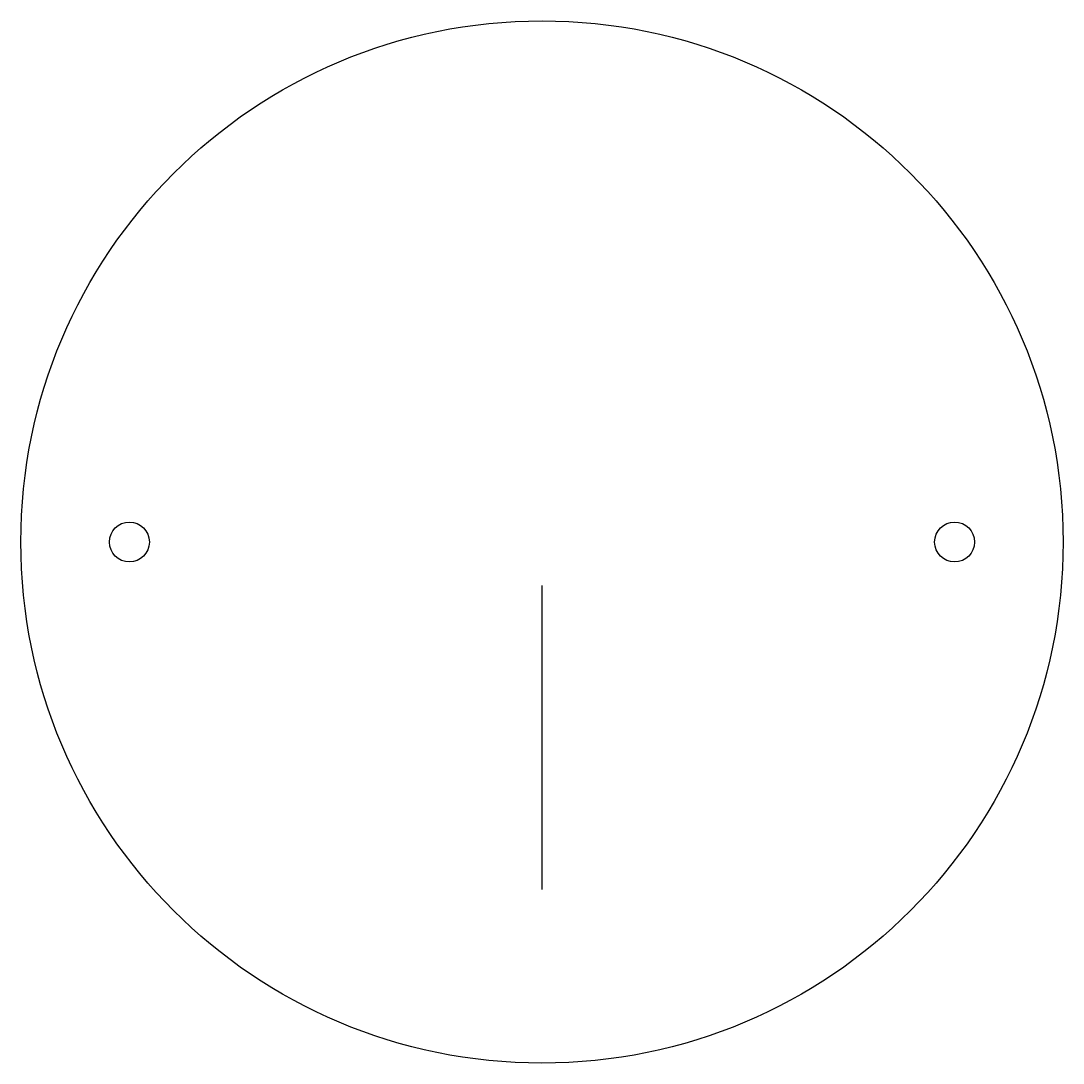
# Model space of a CAD drawing. Header units: millimetres. Extents: x -30 to 30, y -30 to 30.
import ezdxf

# ---------------------------------------------------------------- set-up
doc = ezdxf.new("R2010")
doc.units = ezdxf.units.MM
doc.layers.get('0').update_dxf_attribs({"linetype": 'CONTINUOUS'})

msp = doc.modelspace()

# ---------------------------------------------------------------- linework, layer by layer
msp.add_line((0, -20), (0, -2.5))
for centre, radius in [((0, 0), 30), ((-23.75, 0), 1.15), ((23.75, 0), 1.15)]:
    msp.add_circle(centre, radius)

doc.saveas('drawing.dxf')
